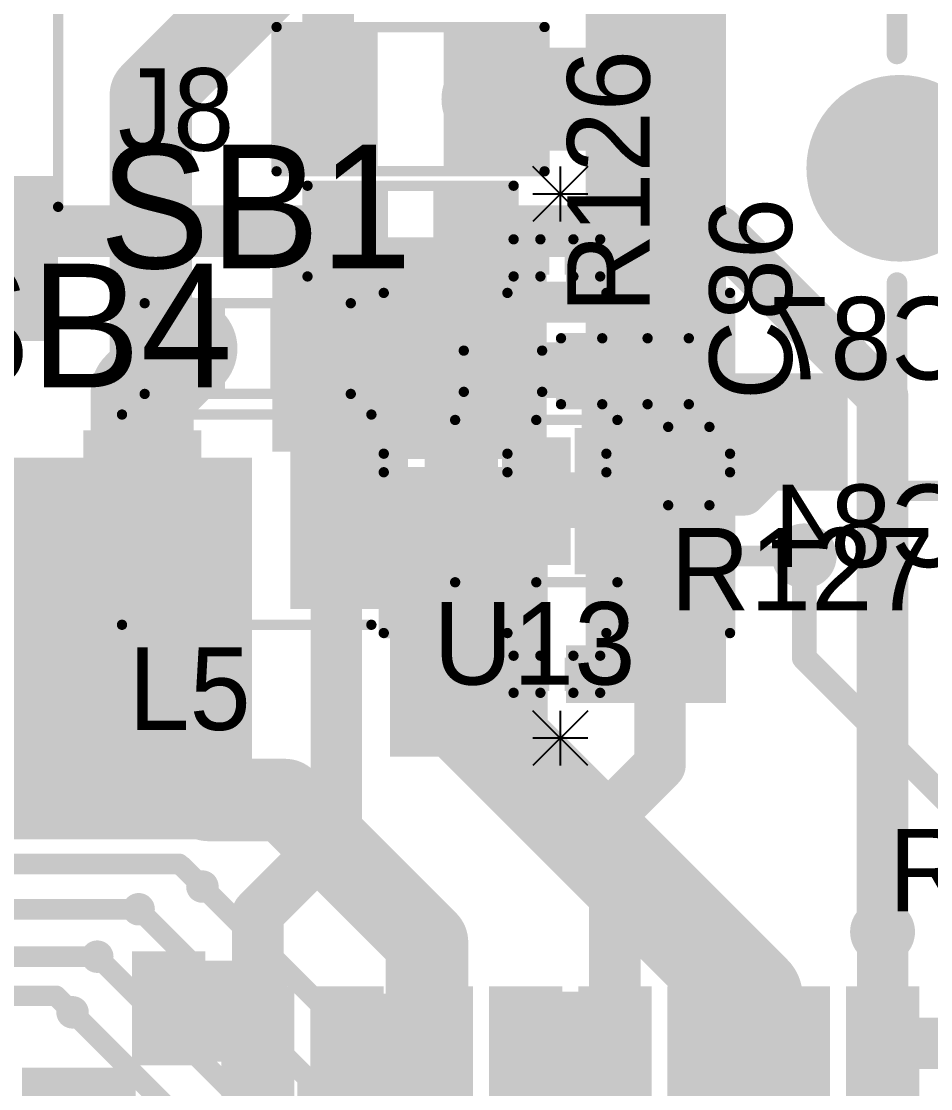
# Model space of a CAD drawing. Header units: millimetres. Extents: x 0.85 to 4.91, y 0.77 to 5.15.
# Drawn here: x 1.662 to 2.103, y 4.15 to 4.668 of the extents above; entities that cross this region are included whole.
import ezdxf

# ---------------------------------------------------------------- set-up
doc = ezdxf.new("R2010")
doc.units = ezdxf.units.MM
doc.header["$MEASUREMENT"] = 0
for name, color, linetype in [('BottomLayer', 5, 'Continuous'), ('BottomOverlay', 54, 'Continuous'), ('BottomPaste', 16, 'Continuous'), ('BottomSolder', 6, 'Continuous'), ('MultiLayer', 9, 'Continuous'), ('PadHoleLayer', 156, 'Continuous'), ('TopLayer', 1, 'Continuous'), ('TopOverlay', 2, 'Continuous'), ('TopPaste', 8, 'Continuous'), ('TopSolder', 216, 'Continuous'), ('ViaHoleLayer', 16, 'Continuous')]:
    doc.layers.add(name, color=color, linetype=linetype)

# ---------------------------------------------------------------- blocks, each defined once
blk = doc.blocks.new('S5P4418_B_8')
at = {"layer": 'BottomLayer'}
for points in [[(-0.96063, 0.99731), (-0.96063, 1.04456), (-0.98819, 0.99731), (-0.98819, 1.04456)], [(-0.94488, 1.02756), (-0.94488, 0.98032), (-0.91732, 1.02756), (-0.91732, 0.98032)], [(-0.90157, 1.02756), (-0.90157, 0.98032), (-0.87402, 1.02756), (-0.87402, 0.98032)], [(-0.85827, 1.02756), (-0.85827, 0.98032), (-0.83071, 1.02756), (-0.83071, 0.98032)], [(-0.81496, 1.02756), (-0.81496, 0.98032), (-0.7874, 1.02756), (-0.7874, 0.98032)], [(-0.77165, 1.02756), (-0.77165, 0.98032), (-0.74409, 1.02756), (-0.74409, 0.98032)], [(-0.72835, 1.02756), (-0.72835, 0.98032), (-0.70079, 1.02756), (-0.70079, 0.98032)], [(-0.68504, 1.02756), (-0.68504, 0.98032), (-0.65748, 1.02756), (-0.65748, 0.98032)], [(-0.64173, 1.02756), (-0.64173, 0.98032), (-0.61417, 1.02756), (-0.61417, 0.98032)], [(-1.04156, 0.96063), (-0.99431, 0.96063), (-1.04156, 0.98819), (-0.99431, 0.98819)]]:
    blk.add_solid(points, dxfattribs=at)
at = {"layer": 'BottomPaste'}
for points in [[(-0.96063, 0.99731), (-0.96063, 1.04456), (-0.98819, 0.99731), (-0.98819, 1.04456)], [(-0.94488, 1.02756), (-0.94488, 0.98032), (-0.91732, 1.02756), (-0.91732, 0.98032)], [(-0.90157, 1.02756), (-0.90157, 0.98032), (-0.87402, 1.02756), (-0.87402, 0.98032)], [(-0.85827, 1.02756), (-0.85827, 0.98032), (-0.83071, 1.02756), (-0.83071, 0.98032)], [(-0.81496, 1.02756), (-0.81496, 0.98032), (-0.7874, 1.02756), (-0.7874, 0.98032)], [(-0.77165, 1.02756), (-0.77165, 0.98032), (-0.74409, 1.02756), (-0.74409, 0.98032)], [(-0.72835, 1.02756), (-0.72835, 0.98032), (-0.70079, 1.02756), (-0.70079, 0.98032)], [(-0.68504, 1.02756), (-0.68504, 0.98032), (-0.65748, 1.02756), (-0.65748, 0.98032)], [(-0.64173, 1.02756), (-0.64173, 0.98032), (-0.61417, 1.02756), (-0.61417, 0.98032)], [(-1.04156, 0.96063), (-0.99431, 0.96063), (-1.04156, 0.98819), (-0.99431, 0.98819)]]:
    blk.add_solid(points, dxfattribs=at)
at = {"layer": 'BottomSolder'}
for points in [[(-0.95663, 0.99331), (-0.95663, 1.04856), (-0.99219, 0.99331), (-0.99219, 1.04856)], [(-0.94888, 1.03156), (-0.94888, 0.97632), (-0.91332, 1.03156), (-0.91332, 0.97632)], [(-0.90557, 1.03156), (-0.90557, 0.97632), (-0.87002, 1.03156), (-0.87002, 0.97632)], [(-0.86227, 1.03156), (-0.86227, 0.97632), (-0.82671, 1.03156), (-0.82671, 0.97632)], [(-0.81896, 1.03156), (-0.81896, 0.97632), (-0.7834, 1.03156), (-0.7834, 0.97632)], [(-0.77565, 1.03156), (-0.77565, 0.97632), (-0.74009, 1.03156), (-0.74009, 0.97632)], [(-0.73235, 1.03156), (-0.73235, 0.97632), (-0.69679, 1.03156), (-0.69679, 0.97632)], [(-0.68904, 1.03156), (-0.68904, 0.97632), (-0.65348, 1.03156), (-0.65348, 0.97632)], [(-0.64573, 1.03156), (-0.64573, 0.97632), (-0.61017, 1.03156), (-0.61017, 0.97632)], [(-1.04556, 0.95663), (-0.99031, 0.95663), (-1.04556, 0.99219), (-0.99031, 0.99219)]]:
    blk.add_solid(points, dxfattribs=at)
blk = doc.blocks.new('R___0201_9')
at = {"layer": 'TopLayer'}
for points in [[(-0.01614, -0.00728), (-0.00551, -0.00728), (-0.01614, 0.00728), (-0.00551, 0.00728)], [(0.00551, -0.00728), (0.01614, -0.00728), (0.00551, 0.00728), (0.01614, 0.00728)]]:
    blk.add_solid(points, dxfattribs=at)
at = {"layer": 'TopOverlay', "const_width": 0.005}
for points in [[(-0.019, 0.01), (-0.019, -0.01)], [(0.019, 0.01), (-0.019, 0.01)], [(0.019, 0.01), (0.019, -0.01)], [(0.019, -0.01), (-0.019, -0.01)]]:
    blk.add_lwpolyline(points, dxfattribs=at)
at = {"layer": 'TopOverlay', "const_width": 0.0025}
for points in [[(-0.02025, 0.01, 1), (-0.01775, 0.01, 1)], [(-0.02025, 0.01, 1), (-0.01775, 0.01, 1)], [(0.01775, 0.01, 1), (0.02025, 0.01, 1)], [(0.01775, 0.01, 1), (0.02025, 0.01, 1)], [(-0.02025, -0.01, 1), (-0.01775, -0.01, 1)], [(-0.02025, -0.01, 1), (-0.01775, -0.01, 1)], [(0.01775, -0.01, 1), (0.02025, -0.01, 1)], [(0.01775, -0.01, 1), (0.02025, -0.01, 1)]]:
    blk.add_lwpolyline(points, format="xyb", close=True, dxfattribs=at)
at = {"layer": 'TopPaste'}
for points in [[(-0.01614, -0.00728), (-0.00551, -0.00728), (-0.01614, 0.00728), (-0.00551, 0.00728)], [(0.00551, -0.00728), (0.01614, -0.00728), (0.00551, 0.00728), (0.01614, 0.00728)]]:
    blk.add_solid(points, dxfattribs=at)
at = {"layer": 'TopSolder'}
for points in [[(-0.02014, -0.01128), (-0.00151, -0.01128), (-0.02014, 0.01128), (-0.00151, 0.01128)], [(0.00151, -0.01128), (0.02014, -0.01128), (0.00151, 0.01128), (0.02014, 0.01128)]]:
    blk.add_solid(points, dxfattribs=at)
blk = doc.blocks.new('QFN_8_11')
at = {"layer": 'TopLayer'}
for points in [[(-0.0502, 0.02165), (-0.02264, 0.02165), (-0.0502, 0.0315), (-0.02264, 0.0315)], [(0.02264, 0.02165), (0.0502, 0.02165), (0.02264, 0.0315), (0.0502, 0.0315)], [(-0.0126, -0.02697), (0.0126, -0.02697), (-0.0126, 0.02697), (0.0126, 0.02697)], [(-0.0502, 0.00394), (-0.02264, 0.00394), (-0.0502, 0.01378), (-0.02264, 0.01378)], [(0.02264, 0.00394), (0.0502, 0.00394), (0.02264, 0.01378), (0.0502, 0.01378)], [(-0.0502, -0.01378), (-0.02264, -0.01378), (-0.0502, -0.00394), (-0.02264, -0.00394)], [(0.02264, -0.01378), (0.0502, -0.01378), (0.02264, -0.00394), (0.0502, -0.00394)], [(-0.0502, -0.0315), (-0.02264, -0.0315), (-0.0502, -0.02165), (-0.02264, -0.02165)], [(0.02264, -0.0315), (0.0502, -0.0315), (0.02264, -0.02165), (0.0502, -0.02165)]]:
    blk.add_solid(points, dxfattribs=at)
at = {"layer": 'TopOverlay', "const_width": 0.005}
for points in [[(0, 0.03937), (-0.03937, 0.03937)], [(0.03937, 0.03937), (0, 0.03937)], [(0, -0.03937), (-0.03937, -0.03937)], [(0.03937, -0.03937), (0, -0.03937)]]:
    blk.add_lwpolyline(points, dxfattribs=at)
at = {"layer": 'TopOverlay', "const_width": 0.0025}
for points in [[(-0.04062, 0.03937, 1), (-0.03812, 0.03937, 1)], [(-0.00125, 0.03937, 1), (0.00125, 0.03937, 1)], [(-0.00125, 0.03937, 1), (0.00125, 0.03937, 1)], [(0.03812, 0.03937, 1), (0.04062, 0.03937, 1)], [(-0.04062, -0.03937, 1), (-0.03812, -0.03937, 1)], [(-0.00125, -0.03937, 1), (0.00125, -0.03937, 1)], [(-0.00125, -0.03937, 1), (0.00125, -0.03937, 1)], [(0.03812, -0.03937, 1), (0.04062, -0.03937, 1)]]:
    blk.add_lwpolyline(points, format="xyb", close=True, dxfattribs=at)
at = {"layer": 'TopPaste'}
for points in [[(-0.0502, 0.02165), (-0.02264, 0.02165), (-0.0502, 0.0315), (-0.02264, 0.0315)], [(0.02264, 0.02165), (0.0502, 0.02165), (0.02264, 0.0315), (0.0502, 0.0315)], [(-0.0126, -0.02697), (0.0126, -0.02697), (-0.0126, 0.02697), (0.0126, 0.02697)], [(-0.0502, 0.00394), (-0.02264, 0.00394), (-0.0502, 0.01378), (-0.02264, 0.01378)], [(0.02264, 0.00394), (0.0502, 0.00394), (0.02264, 0.01378), (0.0502, 0.01378)], [(-0.0502, -0.01378), (-0.02264, -0.01378), (-0.0502, -0.00394), (-0.02264, -0.00394)], [(0.02264, -0.01378), (0.0502, -0.01378), (0.02264, -0.00394), (0.0502, -0.00394)], [(-0.0502, -0.0315), (-0.02264, -0.0315), (-0.0502, -0.02165), (-0.02264, -0.02165)], [(0.02264, -0.0315), (0.0502, -0.0315), (0.02264, -0.02165), (0.0502, -0.02165)]]:
    blk.add_solid(points, dxfattribs=at)
at = {"layer": 'TopSolder'}
for points in [[(-0.0542, 0.01765), (-0.01864, 0.01765), (-0.0542, 0.0355), (-0.01864, 0.0355)], [(0.01864, 0.01765), (0.0542, 0.01765), (0.01864, 0.0355), (0.0542, 0.0355)], [(-0.0166, -0.03097), (0.0166, -0.03097), (-0.0166, 0.03097), (0.0166, 0.03097)], [(-0.0542, -0.00006), (-0.01864, -0.00006), (-0.0542, 0.01778), (-0.01864, 0.01778)], [(0.01864, -0.00006), (0.0542, -0.00006), (0.01864, 0.01778), (0.0542, 0.01778)], [(-0.0542, -0.01778), (-0.01864, -0.01778), (-0.0542, 0.00006), (-0.01864, 0.00006)], [(0.01864, -0.01778), (0.0542, -0.01778), (0.01864, 0.00006), (0.0542, 0.00006)], [(-0.0542, -0.0355), (-0.01864, -0.0355), (-0.0542, -0.01765), (-0.01864, -0.01765)], [(0.01864, -0.0355), (0.0542, -0.0355), (0.01864, -0.01765), (0.0542, -0.01765)]]:
    blk.add_solid(points, dxfattribs=at)
blk = doc.blocks.new('R___0201_24')
at = {"layer": 'TopLayer'}
for points in [[(-0.01614, -0.00728), (-0.00551, -0.00728), (-0.01614, 0.00728), (-0.00551, 0.00728)], [(0.00551, -0.00728), (0.01614, -0.00728), (0.00551, 0.00728), (0.01614, 0.00728)]]:
    blk.add_solid(points, dxfattribs=at)
at = {"layer": 'TopOverlay', "const_width": 0.005}
for points in [[(0.019, 0.01), (-0.019, 0.01)], [(-0.019, -0.01), (-0.019, 0.01)], [(0.019, -0.01), (0.019, 0.01)], [(0.019, -0.01), (-0.019, -0.01)]]:
    blk.add_lwpolyline(points, dxfattribs=at)
at = {"layer": 'TopOverlay', "const_width": 0.0025}
for points in [[(-0.02025, 0.01, 1), (-0.01775, 0.01, 1)], [(-0.02025, 0.01, 1), (-0.01775, 0.01, 1)], [(0.01775, 0.01, 1), (0.02025, 0.01, 1)], [(0.01775, 0.01, 1), (0.02025, 0.01, 1)], [(-0.02025, -0.01, 1), (-0.01775, -0.01, 1)], [(-0.02025, -0.01, 1), (-0.01775, -0.01, 1)], [(0.01775, -0.01, 1), (0.02025, -0.01, 1)], [(0.01775, -0.01, 1), (0.02025, -0.01, 1)]]:
    blk.add_lwpolyline(points, format="xyb", close=True, dxfattribs=at)
at = {"layer": 'TopPaste'}
for points in [[(-0.01614, -0.00728), (-0.00551, -0.00728), (-0.01614, 0.00728), (-0.00551, 0.00728)], [(0.00551, -0.00728), (0.01614, -0.00728), (0.00551, 0.00728), (0.01614, 0.00728)]]:
    blk.add_solid(points, dxfattribs=at)
at = {"layer": 'TopSolder'}
for points in [[(-0.02014, -0.01128), (-0.00151, -0.01128), (-0.02014, 0.01128), (-0.00151, 0.01128)], [(0.00151, -0.01128), (0.02014, -0.01128), (0.00151, 0.01128), (0.02014, 0.01128)]]:
    blk.add_solid(points, dxfattribs=at)
blk = doc.blocks.new('LQH32PN1R0NNCL_49')
at = {"layer": 'TopLayer'}
for points in [[(-0.0748, -0.03937), (-0.02559, -0.03937), (-0.0748, 0.03937), (-0.02559, 0.03937)], [(0.02559, -0.03937), (0.0748, -0.03937), (0.02559, 0.03937), (0.0748, 0.03937)]]:
    blk.add_solid(points, dxfattribs=at)
at = {"layer": 'TopOverlay', "const_width": 0.005}
for points in [[(0.06, 0.051), (-0.061, 0.051)], [(0.06, -0.051), (-0.061, -0.051)]]:
    blk.add_lwpolyline(points, dxfattribs=at)
at = {"layer": 'TopOverlay', "const_width": 0.0025}
for points in [[(-0.06225, 0.051, 1), (-0.05975, 0.051, 1)], [(0.05875, 0.051, 1), (0.06125, 0.051, 1)], [(-0.06225, -0.051, 1), (-0.05975, -0.051, 1)], [(0.05875, -0.051, 1), (0.06125, -0.051, 1)]]:
    blk.add_lwpolyline(points, format="xyb", close=True, dxfattribs=at)
at = {"layer": 'TopPaste'}
for points in [[(-0.0748, -0.03937), (-0.02559, -0.03937), (-0.0748, 0.03937), (-0.02559, 0.03937)], [(0.02559, -0.03937), (0.0748, -0.03937), (0.02559, 0.03937), (0.0748, 0.03937)]]:
    blk.add_solid(points, dxfattribs=at)
at = {"layer": 'TopSolder'}
for points in [[(-0.0788, -0.04337), (-0.02159, -0.04337), (-0.0788, 0.04337), (-0.02159, 0.04337)], [(0.02159, -0.04337), (0.0788, -0.04337), (0.02159, 0.04337), (0.0788, 0.04337)]]:
    blk.add_solid(points, dxfattribs=at)
blk = doc.blocks.new('CAP_0201_B_64')
at = {"layer": 'BottomLayer'}
for points in [[(-0.01772, -0.00591), (-0.00591, -0.00591), (-0.01772, 0.00591), (-0.00591, 0.00591)], [(0.00591, -0.00591), (0.01772, -0.00591), (0.00591, 0.00591), (0.01772, 0.00591)]]:
    blk.add_solid(points, dxfattribs=at)
at = {"layer": 'BottomOverlay', "const_width": 0.005}
for points in [[(-0.021, 0.009), (-0.008, 0.009)], [(-0.021, -0.009), (-0.021, 0.009)], [(0.008, 0.009), (0.021, 0.009)], [(0.021, -0.009), (0.021, 0.009)], [(-0.021, -0.009), (-0.008, -0.009)], [(0.008, -0.009), (0.021, -0.009)]]:
    blk.add_lwpolyline(points, dxfattribs=at)
at = {"layer": 'BottomOverlay', "const_width": 0.0025}
for points in [[(-0.02225, 0.009, 1), (-0.01975, 0.009, 1)], [(-0.02225, 0.009, 1), (-0.01975, 0.009, 1)], [(-0.00925, 0.009, 1), (-0.00675, 0.009, 1)], [(0.00675, 0.009, 1), (0.00925, 0.009, 1)], [(0.01975, 0.009, 1), (0.02225, 0.009, 1)], [(0.01975, 0.009, 1), (0.02225, 0.009, 1)], [(-0.02225, -0.009, 1), (-0.01975, -0.009, 1)], [(-0.02225, -0.009, 1), (-0.01975, -0.009, 1)], [(-0.00925, -0.009, 1), (-0.00675, -0.009, 1)], [(0.00675, -0.009, 1), (0.00925, -0.009, 1)], [(0.01975, -0.009, 1), (0.02225, -0.009, 1)], [(0.01975, -0.009, 1), (0.02225, -0.009, 1)]]:
    blk.add_lwpolyline(points, format="xyb", close=True, dxfattribs=at)
at = {"layer": 'BottomPaste'}
for points in [[(-0.01772, -0.00591), (-0.00591, -0.00591), (-0.01772, 0.00591), (-0.00591, 0.00591)], [(0.00591, -0.00591), (0.01772, -0.00591), (0.00591, 0.00591), (0.01772, 0.00591)]]:
    blk.add_solid(points, dxfattribs=at)
at = {"layer": 'BottomSolder'}
for points in [[(-0.01988, -0.00807), (-0.00374, -0.00807), (-0.01988, 0.00807), (-0.00374, 0.00807)], [(0.00374, -0.00807), (0.01988, -0.00807), (0.00374, 0.00807), (0.01988, 0.00807)]]:
    blk.add_solid(points, dxfattribs=at)
blk = doc.blocks.new('C__1206_B_65')
at = {"layer": 'BottomLayer'}
for points in [[(-0.08, -0.035), (-0.02, -0.035), (-0.08, 0.035), (-0.02, 0.035)], [(0.02, -0.035), (0.08, -0.035), (0.02, 0.035), (0.08, 0.035)]]:
    blk.add_solid(points, dxfattribs=at)
at = {"layer": 'BottomOverlay', "const_width": 0.005}
for points in [[(-0.084, 0.039), (-0.024, 0.039)], [(-0.084, -0.039), (-0.084, 0.039)], [(0.024, 0.039), (0.084, 0.039)], [(0.084, -0.039), (0.084, 0.039)], [(-0.084, -0.039), (-0.024, -0.039)], [(0.024, -0.039), (0.084, -0.039)]]:
    blk.add_lwpolyline(points, dxfattribs=at)
at = {"layer": 'BottomOverlay', "const_width": 0.0025}
for points in [[(-0.08525, 0.039, 1), (-0.08275, 0.039, 1)], [(-0.08525, 0.039, 1), (-0.08275, 0.039, 1)], [(-0.02525, 0.039, 1), (-0.02275, 0.039, 1)], [(0.02275, 0.039, 1), (0.02525, 0.039, 1)], [(0.08275, 0.039, 1), (0.08525, 0.039, 1)], [(0.08275, 0.039, 1), (0.08525, 0.039, 1)], [(-0.08525, -0.039, 1), (-0.08275, -0.039, 1)], [(-0.08525, -0.039, 1), (-0.08275, -0.039, 1)], [(-0.02525, -0.039, 1), (-0.02275, -0.039, 1)], [(0.02275, -0.039, 1), (0.02525, -0.039, 1)], [(0.08275, -0.039, 1), (0.08525, -0.039, 1)], [(0.08275, -0.039, 1), (0.08525, -0.039, 1)]]:
    blk.add_lwpolyline(points, format="xyb", close=True, dxfattribs=at)
at = {"layer": 'BottomPaste'}
for points in [[(-0.08, -0.035), (-0.02, -0.035), (-0.08, 0.035), (-0.02, 0.035)], [(0.02, -0.035), (0.08, -0.035), (0.02, 0.035), (0.08, 0.035)]]:
    blk.add_solid(points, dxfattribs=at)
at = {"layer": 'BottomSolder'}
for points in [[(-0.084, -0.039), (-0.016, -0.039), (-0.084, 0.039), (-0.016, 0.039)], [(0.016, -0.039), (0.084, -0.039), (0.016, 0.039), (0.084, 0.039)]]:
    blk.add_solid(points, dxfattribs=at)
blk = doc.blocks.new('C__0402_66')
at = {"layer": 'TopLayer'}
for points in [[(-0.0095, -0.0125), (-0.0095, 0.0125), (-0.0275, -0.0125), (-0.0275, 0.0125)], [(0.0275, -0.0125), (0.0275, 0.0125), (0.0095, -0.0125), (0.0095, 0.0125)]]:
    blk.add_solid(points, dxfattribs=at)
at = {"layer": 'TopOverlay', "const_width": 0.005}
for points in [[(-0.031, 0.016), (-0.031, -0.016)], [(-0.011, 0.016), (-0.031, 0.016)], [(0.031, 0.016), (0.011, 0.016)], [(0.031, 0.016), (0.031, -0.016)], [(-0.011, -0.016), (-0.031, -0.016)], [(0.031, -0.016), (0.011, -0.016)]]:
    blk.add_lwpolyline(points, dxfattribs=at)
at = {"layer": 'TopOverlay', "const_width": 0.0025}
for points in [[(-0.03225, 0.016, 1), (-0.02975, 0.016, 1)], [(-0.03225, 0.016, 1), (-0.02975, 0.016, 1)], [(-0.01225, 0.016, 1), (-0.00975, 0.016, 1)], [(0.00975, 0.016, 1), (0.01225, 0.016, 1)], [(0.02975, 0.016, 1), (0.03225, 0.016, 1)], [(0.02975, 0.016, 1), (0.03225, 0.016, 1)], [(-0.03225, -0.016, 1), (-0.02975, -0.016, 1)], [(-0.03225, -0.016, 1), (-0.02975, -0.016, 1)], [(-0.01225, -0.016, 1), (-0.00975, -0.016, 1)], [(0.00975, -0.016, 1), (0.01225, -0.016, 1)], [(0.02975, -0.016, 1), (0.03225, -0.016, 1)], [(0.02975, -0.016, 1), (0.03225, -0.016, 1)]]:
    blk.add_lwpolyline(points, format="xyb", close=True, dxfattribs=at)
at = {"layer": 'TopPaste'}
for points in [[(-0.0095, -0.0125), (-0.0095, 0.0125), (-0.0275, -0.0125), (-0.0275, 0.0125)], [(0.0275, -0.0125), (0.0275, 0.0125), (0.0095, -0.0125), (0.0095, 0.0125)]]:
    blk.add_solid(points, dxfattribs=at)
at = {"layer": 'TopSolder'}
for points in [[(-0.00714, -0.01486), (-0.00714, 0.01486), (-0.02986, -0.01486), (-0.02986, 0.01486)], [(0.02986, -0.01486), (0.02986, 0.01486), (0.00714, -0.01486), (0.00714, 0.01486)]]:
    blk.add_solid(points, dxfattribs=at)
blk = doc.blocks.new('CAP_0201_B_67')
at = {"layer": 'BottomLayer'}
for points in [[(-0.01772, -0.00591), (-0.00591, -0.00591), (-0.01772, 0.00591), (-0.00591, 0.00591)], [(0.00591, -0.00591), (0.01772, -0.00591), (0.00591, 0.00591), (0.01772, 0.00591)]]:
    blk.add_solid(points, dxfattribs=at)
at = {"layer": 'BottomOverlay', "const_width": 0.005}
for points in [[(-0.021, 0.009), (-0.008, 0.009)], [(-0.021, -0.009), (-0.021, 0.009)], [(0.008, 0.009), (0.021, 0.009)], [(0.021, -0.009), (0.021, 0.009)], [(-0.021, -0.009), (-0.008, -0.009)], [(0.008, -0.009), (0.021, -0.009)]]:
    blk.add_lwpolyline(points, dxfattribs=at)
at = {"layer": 'BottomOverlay', "const_width": 0.0025}
for points in [[(-0.02225, 0.009, 1), (-0.01975, 0.009, 1)], [(-0.02225, 0.009, 1), (-0.01975, 0.009, 1)], [(-0.00925, 0.009, 1), (-0.00675, 0.009, 1)], [(0.00675, 0.009, 1), (0.00925, 0.009, 1)], [(0.01975, 0.009, 1), (0.02225, 0.009, 1)], [(0.01975, 0.009, 1), (0.02225, 0.009, 1)], [(-0.02225, -0.009, 1), (-0.01975, -0.009, 1)], [(-0.02225, -0.009, 1), (-0.01975, -0.009, 1)], [(-0.00925, -0.009, 1), (-0.00675, -0.009, 1)], [(0.00675, -0.009, 1), (0.00925, -0.009, 1)], [(0.01975, -0.009, 1), (0.02225, -0.009, 1)], [(0.01975, -0.009, 1), (0.02225, -0.009, 1)]]:
    blk.add_lwpolyline(points, format="xyb", close=True, dxfattribs=at)
at = {"layer": 'BottomPaste'}
for points in [[(-0.01772, -0.00591), (-0.00591, -0.00591), (-0.01772, 0.00591), (-0.00591, 0.00591)], [(0.00591, -0.00591), (0.01772, -0.00591), (0.00591, 0.00591), (0.01772, 0.00591)]]:
    blk.add_solid(points, dxfattribs=at)
at = {"layer": 'BottomSolder'}
for points in [[(-0.01988, -0.00807), (-0.00374, -0.00807), (-0.01988, 0.00807), (-0.00374, 0.00807)], [(0.00374, -0.00807), (0.01988, -0.00807), (0.00374, 0.00807), (0.01988, 0.00807)]]:
    blk.add_solid(points, dxfattribs=at)
blk = doc.blocks.new('C__1206_B_68')
at = {"layer": 'BottomLayer'}
for points in [[(-0.08, -0.035), (-0.02, -0.035), (-0.08, 0.035), (-0.02, 0.035)], [(0.02, -0.035), (0.08, -0.035), (0.02, 0.035), (0.08, 0.035)]]:
    blk.add_solid(points, dxfattribs=at)
at = {"layer": 'BottomOverlay', "const_width": 0.005}
for points in [[(-0.084, 0.039), (-0.024, 0.039)], [(-0.084, -0.039), (-0.084, 0.039)], [(0.024, 0.039), (0.084, 0.039)], [(0.084, -0.039), (0.084, 0.039)], [(-0.084, -0.039), (-0.024, -0.039)], [(0.024, -0.039), (0.084, -0.039)]]:
    blk.add_lwpolyline(points, dxfattribs=at)
at = {"layer": 'BottomOverlay', "const_width": 0.0025}
for points in [[(-0.08525, 0.039, 1), (-0.08275, 0.039, 1)], [(-0.08525, 0.039, 1), (-0.08275, 0.039, 1)], [(-0.02525, 0.039, 1), (-0.02275, 0.039, 1)], [(0.02275, 0.039, 1), (0.02525, 0.039, 1)], [(0.08275, 0.039, 1), (0.08525, 0.039, 1)], [(0.08275, 0.039, 1), (0.08525, 0.039, 1)], [(-0.08525, -0.039, 1), (-0.08275, -0.039, 1)], [(-0.08525, -0.039, 1), (-0.08275, -0.039, 1)], [(-0.02525, -0.039, 1), (-0.02275, -0.039, 1)], [(0.02275, -0.039, 1), (0.02525, -0.039, 1)], [(0.08275, -0.039, 1), (0.08525, -0.039, 1)], [(0.08275, -0.039, 1), (0.08525, -0.039, 1)]]:
    blk.add_lwpolyline(points, format="xyb", close=True, dxfattribs=at)
at = {"layer": 'BottomPaste'}
for points in [[(-0.08, -0.035), (-0.02, -0.035), (-0.08, 0.035), (-0.02, 0.035)], [(0.02, -0.035), (0.08, -0.035), (0.02, 0.035), (0.08, 0.035)]]:
    blk.add_solid(points, dxfattribs=at)
at = {"layer": 'BottomSolder'}
for points in [[(-0.084, -0.039), (-0.016, -0.039), (-0.084, 0.039), (-0.016, 0.039)], [(0.016, -0.039), (0.084, -0.039), (0.016, 0.039), (0.084, 0.039)]]:
    blk.add_solid(points, dxfattribs=at)
blk = doc.blocks.new('593D107X9016D2TE3_B_76')
at = {"layer": 'BottomLayer'}
for points in [[(-0.18169, -0.05059), (-0.07185, -0.05059), (-0.18169, 0.05059), (-0.07185, 0.05059)], [(0.07185, -0.05059), (0.18169, -0.05059), (0.07185, 0.05059), (0.18169, 0.05059)]]:
    blk.add_solid(points, dxfattribs=at)
at = {"layer": 'BottomOverlay', "const_width": 0.01}
for points in [[(-0.142, 0.091), (-0.142, 0.062)], [(0.15, 0.091), (-0.142, 0.091)], [(0.15, 0.091), (0.15, 0.062)], [(-0.175, -0.063), (-0.175, -0.092)], [(-0.142, -0.062), (-0.142, -0.091)], [(0.15, -0.062), (0.15, -0.091)], [(-0.158, -0.077), (-0.191, -0.077)], [(0.15, -0.091), (-0.142, -0.091)]]:
    blk.add_lwpolyline(points, dxfattribs=at)
at = {"layer": 'BottomOverlay', "const_width": 0.005}
for points in [[(-0.1445, 0.091, 1), (-0.1395, 0.091, 1)], [(-0.1445, 0.091, 1), (-0.1395, 0.091, 1)], [(0.1475, 0.091, 1), (0.1525, 0.091, 1)], [(0.1475, 0.091, 1), (0.1525, 0.091, 1)], [(-0.1445, 0.062, 1), (-0.1395, 0.062, 1)], [(0.1475, 0.062, 1), (0.1525, 0.062, 1)], [(-0.1775, -0.063, 1), (-0.1725, -0.063, 1)], [(-0.1445, -0.062, 1), (-0.1395, -0.062, 1)], [(0.1475, -0.062, 1), (0.1525, -0.062, 1)], [(-0.1935, -0.077, 1), (-0.1885, -0.077, 1)], [(-0.1605, -0.077, 1), (-0.1555, -0.077, 1)], [(-0.1775, -0.092, 1), (-0.1725, -0.092, 1)], [(-0.1445, -0.091, 1), (-0.1395, -0.091, 1)], [(-0.1445, -0.091, 1), (-0.1395, -0.091, 1)], [(0.1475, -0.091, 1), (0.1525, -0.091, 1)], [(0.1475, -0.091, 1), (0.1525, -0.091, 1)]]:
    blk.add_lwpolyline(points, format="xyb", close=True, dxfattribs=at)
at = {"layer": 'BottomPaste'}
for points in [[(-0.18169, -0.05059), (-0.07185, -0.05059), (-0.18169, 0.05059), (-0.07185, 0.05059)], [(0.07185, -0.05059), (0.18169, -0.05059), (0.07185, 0.05059), (0.18169, 0.05059)]]:
    blk.add_solid(points, dxfattribs=at)
at = {"layer": 'BottomSolder'}
for points in [[(-0.18569, -0.05459), (-0.06785, -0.05459), (-0.18569, 0.05459), (-0.06785, 0.05459)], [(0.06785, -0.05459), (0.18569, -0.05459), (0.06785, 0.05459), (0.18569, 0.05459)]]:
    blk.add_solid(points, dxfattribs=at)
blk = doc.blocks.new('SMD_PAD_118')
at = {"layer": 'TopLayer'}
for points in [[(-0.06, -0.03), (-0.02, -0.03), (-0.06, 0.03), (-0.02, 0.03)], [(0.02, -0.03), (0.06, -0.03), (0.02, 0.03), (0.06, 0.03)]]:
    blk.add_solid(points, dxfattribs=at)
at = {"layer": 'TopOverlay', "const_width": 0.005}
for points in [[(-0.065, 0.035), (0.065, 0.035)], [(-0.065, -0.035), (-0.065, 0.035)], [(0.065, -0.035), (0.065, 0.035)], [(-0.065, -0.035), (0.065, -0.035)]]:
    blk.add_lwpolyline(points, dxfattribs=at)
at = {"layer": 'TopOverlay', "const_width": 0.0025}
for points in [[(-0.06625, 0.035, 1), (-0.06375, 0.035, 1)], [(-0.06625, 0.035, 1), (-0.06375, 0.035, 1)], [(0.06375, 0.035, 1), (0.06625, 0.035, 1)], [(0.06375, 0.035, 1), (0.06625, 0.035, 1)], [(-0.06625, -0.035, 1), (-0.06375, -0.035, 1)], [(-0.06625, -0.035, 1), (-0.06375, -0.035, 1)], [(0.06375, -0.035, 1), (0.06625, -0.035, 1)], [(0.06375, -0.035, 1), (0.06625, -0.035, 1)]]:
    blk.add_lwpolyline(points, format="xyb", close=True, dxfattribs=at)
at = {"layer": 'TopPaste'}
for points in [[(-0.06, -0.03), (-0.02, -0.03), (-0.06, 0.03), (-0.02, 0.03)], [(0.02, -0.03), (0.06, -0.03), (0.02, 0.03), (0.06, 0.03)]]:
    blk.add_solid(points, dxfattribs=at)
at = {"layer": 'TopSolder'}
for points in [[(-0.064, -0.034), (-0.016, -0.034), (-0.064, 0.034), (-0.016, 0.034)], [(0.016, -0.034), (0.064, -0.034), (0.016, 0.034), (0.064, 0.034)]]:
    blk.add_solid(points, dxfattribs=at)
blk = doc.blocks.new('S______B______121')
at = {"layer": 'TopLayer'}
for points in [[(-0.015, -0.0175), (-0.015, 0.0175), (-0.045, -0.0175), (-0.045, 0.0175)], [(0.045, -0.0175), (0.045, 0.0175), (0.015, -0.0175), (0.015, 0.0175)]]:
    blk.add_solid(points, dxfattribs=at)
at = {"layer": 'TopOverlay', "const_width": 0.005}
for points in [[(-0.05, 0.022), (0.05, 0.022)], [(-0.05, -0.022), (-0.05, 0.022)], [(0.05, -0.022), (0.05, 0.022)], [(-0.05, -0.022), (0.05, -0.022)]]:
    blk.add_lwpolyline(points, dxfattribs=at)
at = {"layer": 'TopOverlay', "const_width": 0.0025}
for points in [[(-0.05125, 0.022, 1), (-0.04875, 0.022, 1)], [(-0.05125, 0.022, 1), (-0.04875, 0.022, 1)], [(0.04875, 0.022, 1), (0.05125, 0.022, 1)], [(0.04875, 0.022, 1), (0.05125, 0.022, 1)], [(-0.05125, -0.022, 1), (-0.04875, -0.022, 1)], [(-0.05125, -0.022, 1), (-0.04875, -0.022, 1)], [(0.04875, -0.022, 1), (0.05125, -0.022, 1)], [(0.04875, -0.022, 1), (0.05125, -0.022, 1)]]:
    blk.add_lwpolyline(points, format="xyb", close=True, dxfattribs=at)
at = {"layer": 'TopPaste'}
for points in [[(-0.015, -0.0175), (-0.015, 0.0175), (-0.045, -0.0175), (-0.045, 0.0175)], [(0.045, -0.0175), (0.045, 0.0175), (0.015, -0.0175), (0.015, 0.0175)]]:
    blk.add_solid(points, dxfattribs=at)
at = {"layer": 'TopSolder'}
for points in [[(-0.011, -0.0215), (-0.011, 0.0215), (-0.049, -0.0215), (-0.049, 0.0215)], [(0.049, -0.0215), (0.049, 0.0215), (0.011, -0.0215), (0.011, 0.0215)]]:
    blk.add_solid(points, dxfattribs=at)
blk = doc.blocks.new('S______B______124')
at = {"layer": 'TopLayer'}
for points in [[(-0.015, -0.0175), (-0.015, 0.0175), (-0.045, -0.0175), (-0.045, 0.0175)], [(0.045, -0.0175), (0.045, 0.0175), (0.015, -0.0175), (0.015, 0.0175)]]:
    blk.add_solid(points, dxfattribs=at)
at = {"layer": 'TopOverlay', "const_width": 0.005}
for points in [[(0.05, 0.022), (-0.05, 0.022)], [(-0.05, 0.022), (-0.05, -0.022)], [(0.05, 0.022), (0.05, -0.022)], [(0.05, -0.022), (-0.05, -0.022)]]:
    blk.add_lwpolyline(points, dxfattribs=at)
at = {"layer": 'TopOverlay', "const_width": 0.0025}
for points in [[(-0.05125, 0.022, 1), (-0.04875, 0.022, 1)], [(-0.05125, 0.022, 1), (-0.04875, 0.022, 1)], [(0.04875, 0.022, 1), (0.05125, 0.022, 1)], [(0.04875, 0.022, 1), (0.05125, 0.022, 1)], [(-0.05125, -0.022, 1), (-0.04875, -0.022, 1)], [(-0.05125, -0.022, 1), (-0.04875, -0.022, 1)], [(0.04875, -0.022, 1), (0.05125, -0.022, 1)], [(0.04875, -0.022, 1), (0.05125, -0.022, 1)]]:
    blk.add_lwpolyline(points, format="xyb", close=True, dxfattribs=at)
at = {"layer": 'TopPaste'}
for points in [[(-0.015, -0.0175), (-0.015, 0.0175), (-0.045, -0.0175), (-0.045, 0.0175)], [(0.045, -0.0175), (0.045, 0.0175), (0.015, -0.0175), (0.015, 0.0175)]]:
    blk.add_solid(points, dxfattribs=at)
at = {"layer": 'TopSolder'}
for points in [[(-0.011, -0.0215), (-0.011, 0.0215), (-0.049, -0.0215), (-0.049, 0.0215)], [(0.049, -0.0215), (0.049, 0.0215), (0.011, -0.0215), (0.011, 0.0215)]]:
    blk.add_solid(points, dxfattribs=at)
blk = doc.blocks.new('87583_2010BLF_203')
at = {"layer": 'BottomSolder'}
blk.add_solid([(0.26266, -0.06647), (0.25466, -0.06647), (0.26266, -0.07447), (0.25466, -0.07447)], dxfattribs=at)
at = {"layer": 'PadHoleLayer', "const_width": 0.04528}
blk.add_lwpolyline([(0.23602, -0.07047, 1), (0.2813, -0.07047, 1)], format="xyb", close=True, dxfattribs=at)
at = {"layer": 'TopOverlay', "const_width": 0.01}
for points in [[(0.26, 0.086), (0.174, 0.086)], [(0.26, 0.086), (0.26, -0.015)], [(0.26, -0.12594), (0.26, -0.453)]]:
    blk.add_lwpolyline(points, dxfattribs=at)
at = {"layer": 'TopOverlay', "const_width": 0.005}
for points in [[(0.2575, 0.086, 1), (0.2625, 0.086, 1)], [(0.2575, 0.086, 1), (0.2625, 0.086, 1)], [(0.2575, -0.015, 1), (0.2625, -0.015, 1)], [(0.2575, -0.12594, 1), (0.2625, -0.12594, 1)]]:
    blk.add_lwpolyline(points, format="xyb", close=True, dxfattribs=at)
at = {"layer": 'TopSolder'}
blk.add_solid([(0.26266, -0.06647), (0.25466, -0.06647), (0.26266, -0.07447), (0.25466, -0.07447)], dxfattribs=at)
blk = doc.blocks.new('SMC_B_216')
at = {"layer": 'BottomLayer'}
for points in [[(-0.15217, -0.06299), (-0.09232, -0.06299), (-0.15217, 0.06299), (-0.09232, 0.06299)], [(0.09232, -0.06299), (0.15217, -0.06299), (0.09232, 0.06299), (0.15217, 0.06299)]]:
    blk.add_solid(points, dxfattribs=at)
at = {"layer": 'BottomOverlay', "const_width": 0.005}
for points in [[(-0.153, 0.118), (0.136, 0.118)], [(0.136, 0.118), (0.136, 0.073)], [(0.136, -0.073), (0.136, -0.118)], [(-0.153, -0.118), (0.136, -0.118)]]:
    blk.add_lwpolyline(points, dxfattribs=at)
at = {"layer": 'BottomOverlay', "const_width": 0.0025}
for points in [[(-0.15425, 0.118, 1), (-0.15175, 0.118, 1)], [(0.13475, 0.118, 1), (0.13725, 0.118, 1)], [(0.13475, 0.118, 1), (0.13725, 0.118, 1)], [(0.13475, 0.073, 1), (0.13725, 0.073, 1)], [(0.13475, -0.073, 1), (0.13725, -0.073, 1)], [(-0.15425, -0.118, 1), (-0.15175, -0.118, 1)], [(0.13475, -0.118, 1), (0.13725, -0.118, 1)], [(0.13475, -0.118, 1), (0.13725, -0.118, 1)]]:
    blk.add_lwpolyline(points, format="xyb", close=True, dxfattribs=at)
at = {"layer": 'BottomOverlay'}
for points in [[(-0.21801, 0.065), (-0.13801, 0.065), (-0.21801, 0.118), (-0.13801, 0.118)], [(-0.21801, -0.071), (-0.15601, -0.071), (-0.21801, 0.069), (-0.15601, 0.069)], [(-0.21801, -0.118), (-0.13801, -0.118), (-0.21801, -0.065), (-0.13801, -0.065)]]:
    blk.add_solid(points, dxfattribs=at)
at = {"layer": 'BottomPaste'}
for points in [[(-0.15217, -0.06299), (-0.09232, -0.06299), (-0.15217, 0.06299), (-0.09232, 0.06299)], [(0.09232, -0.06299), (0.15217, -0.06299), (0.09232, 0.06299), (0.15217, 0.06299)]]:
    blk.add_solid(points, dxfattribs=at)
at = {"layer": 'BottomSolder'}
for points in [[(-0.15617, -0.06699), (-0.08832, -0.06699), (-0.15617, 0.06699), (-0.08832, 0.06699)], [(0.08832, -0.06699), (0.15617, -0.06699), (0.08832, 0.06699), (0.15617, 0.06699)]]:
    blk.add_solid(points, dxfattribs=at)

msp = doc.modelspace()

# ---------------------------------------------------------------- linework, layer by layer
at = {"layer": 'BottomLayer'}
for points, const_width in [([(1.725, 4.632), (1.781, 4.688)], 0.04), ([(1.725, 4.318), (1.725, 4.632)], 0.04), ([(1.872, 4.538), (1.887, 4.553)], 0.02), ([(1.872, 4.497), (1.872, 4.538)], 0.02), ([(1.829, 4.509), (1.841, 4.497)], 0.025), ([(1.841, 4.497), (1.872, 4.497)], 0.025), ([(1.815, 4.273), (1.815, 4.472)], 0.025), ([(1.972, 4.307), (1.972, 4.41)], 0.025), ([(2.042, 4.359), (2.042, 4.40843)], 0.012), ([(2.042, 4.359), (2.16666, 4.23434)], 0.012), ([(1.725, 4.318), (1.753, 4.29)], 0.04), ([(1.95013, 4.28513), (1.972, 4.307)], 0.025), ([(1.95013, 4.17194), (1.95013, 4.28513)], 0.025), ([(1.7769, 4.2349), (1.815, 4.273)], 0.025), ([(1.32858, 4.259), (1.73875, 4.259)], 0.01), ([(1.73875, 4.259), (1.73975, 4.258)], 0.01), ([(1.73975, 4.258), (1.74, 4.258)], 0.01), ([(1.74, 4.258), (1.75, 4.248)], 0.01), ([(1.7769, 4.17194), (1.7769, 4.2349)], 0.025), ([(1.32654, 4.237), (1.71906, 4.237)], 0.01), ([(2.078, 4.226), (2.08005, 4.22395)], 0.025), ([(2.08005, 4.17194), (2.08005, 4.22395)], 0.025), ([(1.3255, 4.214), (1.699, 4.214)], 0.01), ([(1.317, 4.195), (1.679, 4.195)], 0.01), ([(1.679, 4.195), (1.687, 4.187)], 0.01), ([(2.08005, 4.17194), (2.12335, 4.17194)], 0.025)]:
    msp.add_lwpolyline(points, dxfattribs=dict(at, const_width=const_width))
for points, const_width in [([(1.715, 4.632, 1), (1.735, 4.632, 1)], 0.02), ([(1.715, 4.632, 1), (1.735, 4.632, 1)], 0.02), ([(1.95613, 4.63, 1), (1.97187, 4.63, 1)], 0.01575), ([(1.882, 4.553, 1), (1.892, 4.553, 1)], 0.01), ([(1.867, 4.538, 1), (1.877, 4.538, 1)], 0.01), ([(1.867, 4.538, 1), (1.877, 4.538, 1)], 0.01), ([(1.82113, 4.509, 1), (1.83687, 4.509, 1)], 0.01575), ([(1.82275, 4.509, 1), (1.83525, 4.509, 1)], 0.0125), ([(1.83475, 4.497, 1), (1.84725, 4.497, 1)], 0.0125), ([(1.83475, 4.497, 1), (1.84725, 4.497, 1)], 0.0125), ([(1.86575, 4.497, 1), (1.87825, 4.497, 1)], 0.0125), ([(1.867, 4.497, 1), (1.877, 4.497, 1)], 0.01), ([(1.80875, 4.472, 1), (1.82125, 4.472, 1)], 0.0125), ([(2.03113, 4.464, 1), (2.04687, 4.464, 1)], 0.01575), ([(1.96575, 4.41, 1), (1.97825, 4.41, 1)], 0.0125), ([(2.03413, 4.40843, 1), (2.04987, 4.40843, 1)], 0.01575), ([(2.039, 4.40843, 1), (2.045, 4.40843, 1)], 0.006), ([(2.039, 4.359, 1), (2.045, 4.359, 1)], 0.006), ([(2.039, 4.359, 1), (2.045, 4.359, 1)], 0.006), ([(1.86813, 4.334, 1), (1.88387, 4.334, 1)], 0.01575), ([(1.715, 4.318, 1), (1.735, 4.318, 1)], 0.02), ([(1.715, 4.318, 1), (1.735, 4.318, 1)], 0.02), ([(1.96575, 4.307, 1), (1.97825, 4.307, 1)], 0.0125), ([(1.96575, 4.307, 1), (1.97825, 4.307, 1)], 0.0125), ([(1.743, 4.29, 1), (1.763, 4.29, 1)], 0.02), ([(1.74513, 4.29, 1), (1.76087, 4.29, 1)], 0.01575), ([(1.94388, 4.28513, 1), (1.95638, 4.28513, 1)], 0.0125), ([(1.94388, 4.28513, 1), (1.95638, 4.28513, 1)], 0.0125), ([(1.80875, 4.273, 1), (1.82125, 4.273, 1)], 0.0125), ([(1.80875, 4.273, 1), (1.82125, 4.273, 1)], 0.0125), ([(1.73625, 4.259, 1), (1.74125, 4.259, 1)], 0.005), ([(1.73625, 4.259, 1), (1.74125, 4.259, 1)], 0.005), ([(1.73725, 4.258, 1), (1.74225, 4.258, 1)], 0.005), ([(1.73725, 4.258, 1), (1.74225, 4.258, 1)], 0.005), ([(1.7375, 4.258, 1), (1.7425, 4.258, 1)], 0.005), ([(1.7375, 4.258, 1), (1.7425, 4.258, 1)], 0.005), ([(1.74606, 4.248, 1), (1.75394, 4.248, 1)], 0.00787), ([(1.7475, 4.248, 1), (1.7525, 4.248, 1)], 0.005), ([(1.77065, 4.2349, 1), (1.78315, 4.2349, 1)], 0.0125), ([(1.77065, 4.2349, 1), (1.78315, 4.2349, 1)], 0.0125), ([(1.71513, 4.237, 1), (1.723, 4.237, 1)], 0.00787), ([(1.71656, 4.237, 1), (1.72156, 4.237, 1)], 0.005), ([(2.07213, 4.226, 1), (2.08787, 4.226, 1)], 0.01575), ([(2.07175, 4.226, 1), (2.08425, 4.226, 1)], 0.0125), ([(2.0738, 4.22395, 1), (2.0863, 4.22395, 1)], 0.0125), ([(2.0738, 4.22395, 1), (2.0863, 4.22395, 1)], 0.0125), ([(1.69506, 4.214, 1), (1.70294, 4.214, 1)], 0.00787), ([(1.6965, 4.214, 1), (1.7015, 4.214, 1)], 0.005), ([(1.6765, 4.195, 1), (1.6815, 4.195, 1)], 0.005), ([(1.6765, 4.195, 1), (1.6815, 4.195, 1)], 0.005), ([(1.68306, 4.187, 1), (1.69094, 4.187, 1)], 0.00787), ([(1.6845, 4.187, 1), (1.6895, 4.187, 1)], 0.005), ([(1.77065, 4.17194, 1), (1.78315, 4.17194, 1)], 0.0125), ([(1.94388, 4.17194, 1), (1.95638, 4.17194, 1)], 0.0125), ([(2.0738, 4.17194, 1), (2.0863, 4.17194, 1)], 0.0125), ([(2.0738, 4.17194, 1), (2.0863, 4.17194, 1)], 0.0125)]:
    msp.add_lwpolyline(points, format="xyb", close=True, dxfattribs=dict(at, const_width=const_width))
for points in [[(1.936, 4.337), (2.004, 4.337), (1.936, 4.939), (2.004, 4.939)], [(1.92641, 4.539), (1.99741, 4.539), (1.92641, 4.567), (1.99741, 4.567)], [(1.784, 4.459), (1.917, 4.459), (1.784, 4.563), (1.917, 4.563)], [(1.972, 4.44), (2.063, 4.44), (1.972, 4.497), (2.063, 4.497)], [(1.5, 4.271), (1.774, 4.271), (1.5, 4.456), (1.774, 4.456)], [(1.91759, 4.445), (1.841, 4.445), (1.91759, 4.311), (1.841, 4.311)], [(1.92641, 4.337), (1.99741, 4.337), (1.92641, 4.365), (1.99741, 4.365)], [(1.72, 4.163), (1.791, 4.163), (1.72, 4.212), (1.791, 4.212)], [(1.809, 4.1), (1.879, 4.1), (1.809, 4.196), (1.879, 4.196)], [(1.89323, 4.09863), (1.96423, 4.09863), (1.89323, 4.197), (1.96423, 4.197)], [(1.97923, 4.098), (2.05223, 4.098), (1.97923, 4.196), (2.05223, 4.196)]]:
    msp.add_solid(points, dxfattribs=at)
at = {"layer": 'BottomOverlay'}
for p, q in [((1.937, 4.59732), (1.91034, 4.57066)), ((1.937, 4.57066), (1.91034, 4.59732)), ((1.92367, 4.57066), (1.92367, 4.59732)), ((1.937, 4.58399), (1.91034, 4.58399)), ((1.937, 4.33332), (1.91034, 4.30666)), ((1.937, 4.30666), (1.91034, 4.33332)), ((1.92367, 4.30666), (1.92367, 4.33332)), ((1.937, 4.31999), (1.91034, 4.31999))]:
    msp.add_line(p, q, dxfattribs=at)
at = {"layer": 'MultiLayer'}
for points, const_width in [([(1.95613, 4.63, 1), (1.97187, 4.63, 1)], 0.01575), ([(1.82113, 4.509, 1), (1.83687, 4.509, 1)], 0.01575), ([(2.03113, 4.464, 1), (2.04687, 4.464, 1)], 0.01575), ([(2.03413, 4.40843, 1), (2.04987, 4.40843, 1)], 0.01575), ([(1.86813, 4.334, 1), (1.88387, 4.334, 1)], 0.01575), ([(1.74513, 4.29, 1), (1.76087, 4.29, 1)], 0.01575), ([(1.74606, 4.248, 1), (1.75394, 4.248, 1)], 0.00787), ([(1.71513, 4.237, 1), (1.723, 4.237, 1)], 0.00787), ([(2.07213, 4.226, 1), (2.08787, 4.226, 1)], 0.01575), ([(1.69506, 4.214, 1), (1.70294, 4.214, 1)], 0.00787), ([(1.68306, 4.187, 1), (1.69094, 4.187, 1)], 0.00787)]:
    msp.add_lwpolyline(points, format="xyb", close=True, dxfattribs=dict(at, const_width=const_width))
at = {"layer": 'TopLayer'}
for points, const_width in [([(1.811, 4.63), (1.811, 4.685)], 0.025), ([(1.891, 4.63), (1.964, 4.63)], 0.05), ([(1.60157, 4.566), (1.821, 4.566)], 0.025), ([(1.881, 4.566), (2, 4.566)], 0.025), ([(2, 4.566), (2.08, 4.486)], 0.025), ([(1.88, 4.517), (1.8945, 4.5315)], 0.02), ([(1.8945, 4.5315), (1.9625, 4.5315)], 0.02), ([(1.9625, 4.5315), (1.9735, 4.5205)], 0.02), ([(1.7208, 4.4878), (1.742, 4.509)], 0.05), ([(1.9735, 4.498), (1.9735, 4.5205)], 0.02), ([(1.7208, 4.426), (1.7208, 4.4878)], 0.05), ([(1.9365, 4.4905), (1.9365, 4.498)], 0.01), ([(2.08, 4.226), (2.08, 4.486)], 0.025), ([(2.013, 4.438), (2.039, 4.464)], 0.02), ([(1.94842, 4.46157), (1.98475, 4.46157)], 0.01), ([(1.98475, 4.46157), (1.986, 4.46283)], 0.01), ([(1.958, 4.438), (2.013, 4.438)], 0.02), ([(1.912, 4.435), (1.92086, 4.42614)], 0.01), ([(1.8212, 4.426), (1.87544, 4.426)], 0.01), ([(1.94842, 4.40843), (2.042, 4.40843)], 0.01), ([(1.877, 4.334), (2.01623, 4.19477)], 0.05), ([(1.753, 4.29), (1.79, 4.29)], 0.04), ([(1.79, 4.29), (1.859, 4.221)], 0.04), ([(1.75, 4.248), (1.827, 4.171)], 0.01), ([(1.71906, 4.237), (1.801, 4.15506)], 0.01), ([(1.859, 4.119), (1.859, 4.221)], 0.04), ([(1.699, 4.214), (1.775, 4.138)], 0.01), ([(2.01623, 4.119), (2.01623, 4.19477)], 0.05), ([(1.687, 4.187), (1.752, 4.122)], 0.01), ([(1.827, 4.052), (1.827, 4.171)], 0.01), ([(1.801, 4.052), (1.801, 4.15506)], 0.01)]:
    msp.add_lwpolyline(points, dxfattribs=dict(at, const_width=const_width))
for points, const_width in [([(1.8785, 4.63, 1), (1.9035, 4.63, 1)], 0.025), ([(1.9515, 4.63, 1), (1.9765, 4.63, 1)], 0.025), ([(1.95613, 4.63, 1), (1.97187, 4.63, 1)], 0.01575), ([(1.80475, 4.63, 1), (1.81725, 4.63, 1)], 0.0125), ([(1.81475, 4.566, 1), (1.82725, 4.566, 1)], 0.0125), ([(1.87475, 4.566, 1), (1.88725, 4.566, 1)], 0.0125), ([(1.99375, 4.566, 1), (2.00625, 4.566, 1)], 0.0125), ([(1.99375, 4.566, 1), (2.00625, 4.566, 1)], 0.0125), ([(1.8895, 4.5315, 1), (1.8995, 4.5315, 1)], 0.01), ([(1.8895, 4.5315, 1), (1.8995, 4.5315, 1)], 0.01), ([(1.9575, 4.5315, 1), (1.9675, 4.5315, 1)], 0.01), ([(1.9575, 4.5315, 1), (1.9675, 4.5315, 1)], 0.01), ([(1.7295, 4.509, 1), (1.7545, 4.509, 1)], 0.025), ([(1.875, 4.517, 1), (1.885, 4.517, 1)], 0.01), ([(1.9685, 4.5205, 1), (1.9785, 4.5205, 1)], 0.01), ([(1.9685, 4.5205, 1), (1.9785, 4.5205, 1)], 0.01), ([(1.82113, 4.509, 1), (1.83687, 4.509, 1)], 0.01575), ([(1.7083, 4.4878, 1), (1.7333, 4.4878, 1)], 0.025), ([(1.7083, 4.4878, 1), (1.7333, 4.4878, 1)], 0.025), ([(1.9685, 4.498, 1), (1.9785, 4.498, 1)], 0.01), ([(1.934, 4.498, 1), (1.939, 4.498, 1)], 0.005), ([(1.934, 4.4905, 1), (1.939, 4.4905, 1)], 0.005), ([(2.07375, 4.486, 1), (2.08625, 4.486, 1)], 0.0125), ([(2.07375, 4.486, 1), (2.08625, 4.486, 1)], 0.0125), ([(2.03113, 4.464, 1), (2.04687, 4.464, 1)], 0.01575), ([(2.034, 4.464, 1), (2.044, 4.464, 1)], 0.01), ([(1.94592, 4.46157, 1), (1.95092, 4.46157, 1)], 0.005), ([(1.98225, 4.46157, 1), (1.98725, 4.46157, 1)], 0.005), ([(1.98225, 4.46157, 1), (1.98725, 4.46157, 1)], 0.005), ([(1.9835, 4.46283, 1), (1.9885, 4.46283, 1)], 0.005), ([(1.7083, 4.426, 1), (1.7333, 4.426, 1)], 0.025), ([(1.953, 4.438, 1), (1.963, 4.438, 1)], 0.01), ([(2.008, 4.438, 1), (2.018, 4.438, 1)], 0.01), ([(2.008, 4.438, 1), (2.018, 4.438, 1)], 0.01), ([(1.9095, 4.435, 1), (1.9145, 4.435, 1)], 0.005), ([(1.8187, 4.426, 1), (1.8237, 4.426, 1)], 0.005), ([(1.87294, 4.426, 1), (1.87794, 4.426, 1)], 0.005), ([(1.91836, 4.42614, 1), (1.92336, 4.42614, 1)], 0.005), ([(2.03413, 4.40843, 1), (2.04987, 4.40843, 1)], 0.01575), ([(1.94592, 4.40843, 1), (1.95092, 4.40843, 1)], 0.005), ([(2.0395, 4.40843, 1), (2.0445, 4.40843, 1)], 0.005), ([(1.8645, 4.334, 1), (1.8895, 4.334, 1)], 0.025), ([(1.86813, 4.334, 1), (1.88387, 4.334, 1)], 0.01575), ([(1.743, 4.29, 1), (1.763, 4.29, 1)], 0.02), ([(1.78, 4.29, 1), (1.8, 4.29, 1)], 0.02), ([(1.78, 4.29, 1), (1.8, 4.29, 1)], 0.02), ([(1.74513, 4.29, 1), (1.76087, 4.29, 1)], 0.01575), ([(1.74606, 4.248, 1), (1.75394, 4.248, 1)], 0.00787), ([(1.7475, 4.248, 1), (1.7525, 4.248, 1)], 0.005), ([(1.71513, 4.237, 1), (1.723, 4.237, 1)], 0.00787), ([(1.71656, 4.237, 1), (1.72156, 4.237, 1)], 0.005), ([(1.849, 4.221, 1), (1.869, 4.221, 1)], 0.02), ([(1.849, 4.221, 1), (1.869, 4.221, 1)], 0.02), ([(2.07213, 4.226, 1), (2.08787, 4.226, 1)], 0.01575), ([(2.07375, 4.226, 1), (2.08625, 4.226, 1)], 0.0125), ([(1.69506, 4.214, 1), (1.70294, 4.214, 1)], 0.00787), ([(1.6965, 4.214, 1), (1.7015, 4.214, 1)], 0.005), ([(2.00373, 4.19477, 1), (2.02873, 4.19477, 1)], 0.025), ([(2.00373, 4.19477, 1), (2.02873, 4.19477, 1)], 0.025), ([(1.68306, 4.187, 1), (1.69094, 4.187, 1)], 0.00787), ([(1.6845, 4.187, 1), (1.6895, 4.187, 1)], 0.005), ([(1.8245, 4.171, 1), (1.8295, 4.171, 1)], 0.005), ([(1.8245, 4.171, 1), (1.8295, 4.171, 1)], 0.005), ([(1.7985, 4.15506, 1), (1.8035, 4.15506, 1)], 0.005), ([(1.7985, 4.15506, 1), (1.8035, 4.15506, 1)], 0.005)]:
    msp.add_lwpolyline(points, format="xyb", close=True, dxfattribs=dict(at, const_width=const_width))
for points in [[(1.785, 4.486), (1.89018, 4.486), (1.785, 4.527), (1.89018, 4.527)], [(1.9, 4.485), (1.955, 4.485), (1.9, 4.512), (1.955, 4.512)], [(1.934, 4.46157), (1.955, 4.46157), (1.934, 4.51), (1.955, 4.51)], [(1.861, 4.45899), (1.88958, 4.45899), (1.861, 4.50742), (1.88958, 4.50742)], [(1.912, 4.422), (1.998, 4.422), (1.912, 4.449), (1.998, 4.449)], [(1.89234, 4.41101), (1.859, 4.41101), (1.89234, 4.315), (1.859, 4.315)]]:
    msp.add_solid(points, dxfattribs=at)
at = {"layer": 'ViaHoleLayer'}
for points, const_width in [([(1.96105, 4.63, 1), (1.96695, 4.63, 1)], 0.00591), ([(1.82605, 4.509, 1), (1.83195, 4.509, 1)], 0.00591), ([(2.03605, 4.464, 1), (2.04195, 4.464, 1)], 0.00591), ([(2.03905, 4.40843, 1), (2.04495, 4.40843, 1)], 0.00591), ([(1.87305, 4.334, 1), (1.87895, 4.334, 1)], 0.00591), ([(1.75005, 4.29, 1), (1.75595, 4.29, 1)], 0.00591), ([(1.74803, 4.248, 1), (1.75197, 4.248, 1)], 0.00394), ([(1.71709, 4.237, 1), (1.72103, 4.237, 1)], 0.00394), ([(2.07705, 4.226, 1), (2.08295, 4.226, 1)], 0.00591), ([(1.69703, 4.214, 1), (1.70097, 4.214, 1)], 0.00394), ([(1.68503, 4.187, 1), (1.68897, 4.187, 1)], 0.00394)]:
    msp.add_lwpolyline(points, format="xyb", close=True, dxfattribs=dict(at, const_width=const_width))

# ---------------------------------------------------------------- block references
for name, p, rotation in [('87583_2010BLF_203', (2.347, 4.526), 180), ('SMC_B_216', (1.562, 4.73076), 90), ('S______B______124', (1.851, 4.566), 180), ('CAP_0201_B_64', (1.922, 4.553), 360), ('C__1206_B_65', (1.922, 4.497), 360), ('S______B______121', (1.772, 4.509), 360), ('C__0402_66', (1.955, 4.498), 180), ('R___0201_9', (1.89583, 4.498), 180), ('LQH32PN1R0NNCL_49', (1.771, 4.426), 180), ('QFN_8_11', (1.912, 4.435), 180), ('R___0201_24', (1.986, 4.452), 270), ('C__1206_B_68', (1.922, 4.41), 360), ('593D107X9016D2TE3_B_76', (1.508, 4.339), 180), ('CAP_0201_B_67', (1.922, 4.351), 360), ('S5P4418_B_8', (2.708, 3.168), 360)]:
    msp.add_blockref(name, p, dxfattribs=dict(rotation=rotation))
msp.add_blockref('SMD_PAD_118', (1.851, 4.63))

# ---------------------------------------------------------------- texts
at = {"layer": 'BottomOverlay', "text_generation_flag": 2}
for s, p in [('C87', (2.123, 4.494)), ('C84', (2.123, 4.403))]:
    msp.add_text(s, height=0.04, dxfattribs=at).set_placement(p)
at = {"layer": 'TopOverlay'}
for s, p in [('R126', (1.967, 4.526)), ('C86', (2.036, 4.484))]:
    msp.add_text(s, height=0.04, rotation=90, dxfattribs=at).set_placement(p)
for s, height, p in [('J8', 0.04, (1.709, 4.605)), ('SB1', 0.06, (1.7, 4.548)), ('SB4', 0.06, (1.613, 4.49017)), ('R127', 0.04, (1.977, 4.382)), ('U13', 0.04, (1.862, 4.346)), ('L5', 0.04, (1.714, 4.324)), ('R76', 0.04, (2.083, 4.236))]:
    msp.add_text(s, height=height, dxfattribs=at).set_placement(p)

doc.saveas('drawing.dxf')
